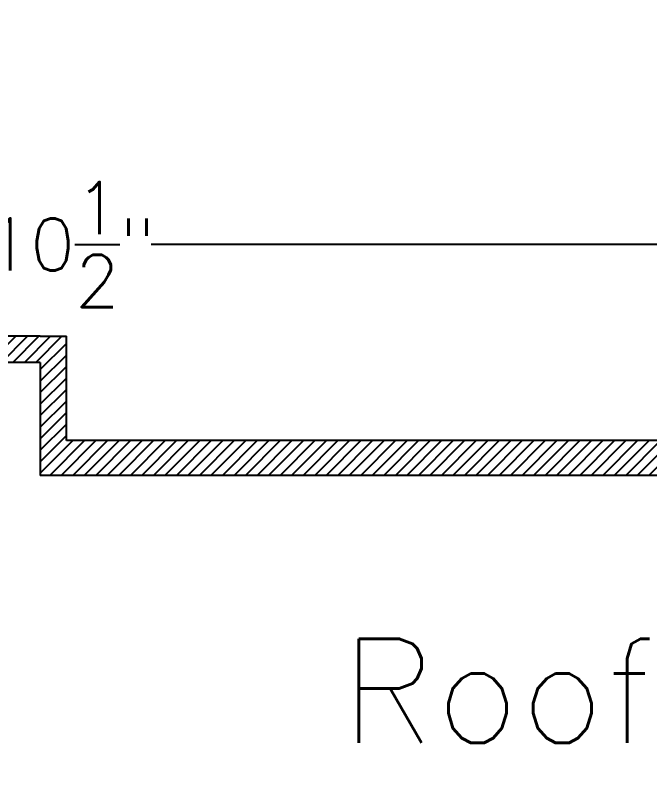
# Model space of a CAD drawing. Header units: inches. Extents: x 474 to 5633, y -332 to 1348.
# Drawn here: x 1857.6 to 2003.6, y -314.8 to -139.3 of the extents above; entities that cross this region are included whole.
import ezdxf

# ---------------------------------------------------------------- set-up
doc = ezdxf.new("R2010")
doc.units = ezdxf.units.IN
doc.header["$LTSCALE"] = 20
doc.header["$MEASUREMENT"] = 0
doc.layers.add('Dimensions', color=9, linetype='Continuous', plot=False)
doc.layers.add('Hatches', color=3, linetype='Continuous', plot=False)
doc.styles.get("Standard").update_dxf_attribs({"font": 'txt.shx', "height": 12})
doc.dimstyles.new('iut', dxfattribs={"dimtxt": 0.18, "dimasz": 2.1175, "dimexe": 0.18, "dimexo": 0.0625, "dimgap": 0.09, "dimtad": 0, "dimtih": 1, "dimtoh": 1, "dimzin": 0, "dimdsep": 46, "dimlunit": 4, "dimtxsty": 'Standard', "dimblk": 'ARCHTICK', "dimcen": 0.09, "dimadec": 0, "dimazin": 0, "dimtfac": 1, "dimtofl": 0, "dimtmove": 0, "dimatfit": 3, "dimldrblk": 'ARCHTICK', "dimfxl": 1, "dimtolj": 1, "dimtzin": 0, "dimarcsym": 0})

# ---------------------------------------------------------------- blocks, each defined once
blk = doc.blocks.new('_ArchTick')
at = {"color": 0, "linetype": 'ByBlock', "const_width": 0.15}
blk.add_lwpolyline([(-0.5, -0.5), (0.5, 0.5)], dxfattribs=at)
blk = doc.blocks.new('*D78')
at = {"layer": 'Defpoints', "color": 0, "transparency": 16777216}
for p in [(2030.02, -192.08), (2030.02, -198.45), (1671.46, -202.32)]:
    blk.add_point(p, dxfattribs=at)
at = {"layer": 'Dimensions', "color": 0, "lineweight": -2, "transparency": 16777216}
for p, q in [((1671.46, -202.26), (1671.46, -191.9)), ((1671.46, -192.08), (1812.65, -192.08)), ((2030.02, -192.08), (1888.83, -192.08)), ((2030.02, -198.39), (2030.02, -191.9))]:
    blk.add_line(p, q, dxfattribs=at)
at = {"layer": 'Dimensions', "color": 0, "lineweight": -2, "transparency": 16777216, "xscale": 2.1175, "yscale": 2.1175, "zscale": 2.1175, "rotation": 180}
blk.add_blockref('_ArchTick', (1671.46, -192.08), dxfattribs=at)
at = {"layer": 'Dimensions', "color": 0, "lineweight": -2, "transparency": 16777216, "xscale": 2.1175, "yscale": 2.1175, "zscale": 2.1175}
blk.add_blockref('_ArchTick', (2030.02, -192.08), dxfattribs=at)
at = {"layer": 'Dimensions', "color": 0, "transparency": 16777216, "insert": (1850.74, -192.08), "char_height": 12, "attachment_point": 5}
blk.add_mtext('\\A1;29\'-10{\\H1.000000x;\\S1/2;}"', dxfattribs=at)

msp = doc.modelspace()

# ---------------------------------------------------------------- hatches: boundary and pattern name
at = {"layer": 'Hatches'}
h = msp.add_hatch(dxfattribs=at)
h.set_pattern_fill('ANSI31', color=256, scale=15, style=0)
h.paths.add_polyline_path([(1581.329, 406.779), (1749.329, 406.779), (1791.329, 406.779), (1797.329, 406.779), (1875.329, 406.779), (1881.329, 406.779), (1997.329, 406.779), (2003.329, 406.779), (2007.329, 406.779), (2007.329, 358.779), (2013.329, 358.779), (2013.329, 406.779), (2099.329, 406.779), (2105.329, 406.779), (2109.329, 406.779), (2109.329, 266.995), (2115.329, 266.995), (2115.329, 278.779), (2115.329, 284.779), (2115.329, 406.779), (2165.329, 406.779), (2171.329, 406.779), (2255.329, 406.779), (2465.329, 406.779), (2465.329, 244.779), (2473.329, 244.779), (2473.329, 414.779), (2429.329, 414.779), (1617.329, 414.779), (1573.329, 414.779), (1573.329, 244.779), (1581.329, 244.779)])
h.paths.add_polyline_path([(2473.329, 178.779), (2465.329, 178.779), (2447.329, 178.779), (2447.329, 214.779), (2441.329, 214.779), (2441.329, 178.779), (2441.329, 172.779), (2465.329, 172.779), (2465.329, 16.779), (2441.329, 16.779), (2441.329, 8.779), (2441.329, -45.221), (2447.329, -45.221), (2447.329, 8.779), (2465.329, 8.779), (2473.329, 8.779)])
h.paths.add_polyline_path([(2473.329, -165.221), (2473.329, -75.221), (2465.329, -75.221), (2465.329, -159.221), (2465.329, -237.221), (2399.329, -237.221), (2249.329, -237.221), (2249.329, -245.221), (2405.329, -245.221), (2473.329, -245.221)])
h.paths.add_polyline_path([(2183.329, -219.221), (2219.329, -219.221), (2219.329, -213.221), (2183.329, -213.221), (2177.329, -213.221), (2177.329, -237.221), (2027.329, -237.221), (2019.329, -237.221), (1869.329, -237.221), (1869.329, -213.221), (1863.329, -213.221), (1827.329, -213.221), (1827.329, -219.221), (1863.329, -219.221), (1863.329, -245.221), (2183.329, -245.221)])
h.paths.add_polyline_path([(1605.329, 16.779), (1581.329, 16.779), (1581.329, 172.779), (1605.329, 172.779), (1605.329, 178.779), (1605.329, 214.779), (1599.329, 214.779), (1599.329, 178.779), (1581.329, 178.779), (1573.329, 178.779), (1573.329, 8.779), (1599.329, 8.779), (1599.329, -45.221), (1605.329, -45.221)])
h.paths.add_polyline_path([(1581.329, -75.221), (1573.329, -75.221), (1573.329, -245.221), (1797.329, -245.221), (1797.329, -237.221), (1581.329, -237.221)])

# ---------------------------------------------------------------- linework, layer by layer
for p, q in [((1863.329, -213.221), (1827.329, -213.221)), ((1863.329, -213.221), (1869.329, -213.221)), ((1869.329, -237.221), (1869.329, -213.221)), ((1863.329, -219.221), (1827.329, -219.221)), ((1863.329, -219.221), (1863.329, -245.221)), ((2019.329, -237.221), (1869.329, -237.221)), ((2183.329, -245.221), (1863.329, -245.221))]:
    msp.add_line(p, q)

# ---------------------------------------------------------------- texts
at = {"layer": 'Dimensions', "insert": (1932.557, -282.822), "char_height": 24, "width": 309.53395, "attachment_point": 1}
msp.add_mtext('Rooftop', dxfattribs=at)

# ---------------------------------------------------------------- dimensions: what is measured, and where the dimension line sits
at = {"layer": 'Dimensions'}
dim = msp.add_linear_dim(base=(2030.021, -192.076), p1=(1671.464, -202.321), p2=(2030.021, -198.452), dimstyle='iut', dxfattribs=at)
dim.commit()
dim.dimension.update_dxf_attribs({"geometry": '*D78', "text_midpoint": (1850.742, -192.076)})

doc.saveas('drawing.dxf')
